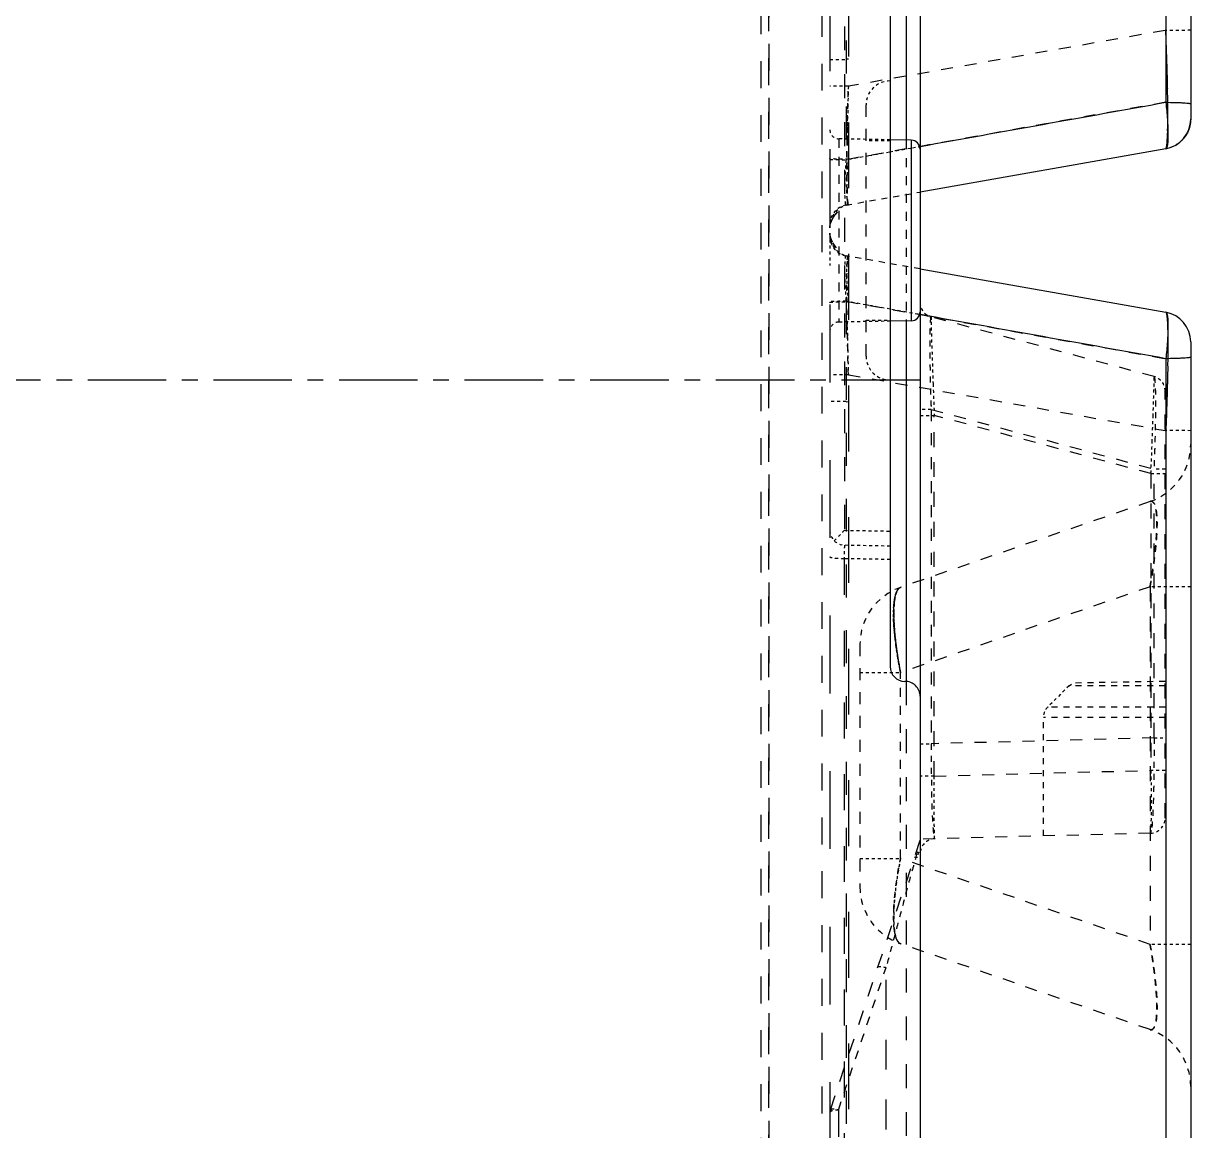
# Model space of a CAD drawing. Header units: millimetres. Extents: x 2750 to 4049, y 1371 to 1831.
# Drawn here: x 2830.31 to 2869.33, y 1590.25 to 1627.27 of the extents above; entities that cross this region are included whole.
import ezdxf

# ---------------------------------------------------------------- set-up
doc = ezdxf.new("R2010")
doc.units = ezdxf.units.MM
doc.linetypes.add('CENTER', pattern=[0.6, 0.375, -0.075, 0.075, -0.075])
doc.linetypes.add('HIDDEN', pattern=[0.2, 0.1, -0.1])
doc.layers.add('11', color=7, linetype='Continuous')

msp = doc.modelspace()

# ---------------------------------------------------------------- linework, layer by layer
at = {"layer": '11', "color": 7, "linetype": 'Continuous'}
for p, q in [((2860.288, 1775.343), (2860.288, 1455.343)), ((2868.502, 1703.929), (2868.502, 1624.63)), ((2869.333, 1702.941), (2869.333, 1624.067)), ((2859.822, 1635.418), (2859.822, 1623.363)), ((2859.283, 1634.918), (2859.283, 1605.768)), ((2859.991, 1623.363), (2859.283, 1623.376)), ((2859.991, 1623.363), (2859.991, 1617.323)), ((2868.502, 1623.077), (2860.288, 1621.628)), ((2860.288, 1619.058), (2868.502, 1617.609)), ((2859.991, 1617.323), (2859.283, 1617.31)), ((2859.822, 1617.323), (2859.822, 1605.268)), ((2869.333, 1616.619), (2869.333, 1537.745)), ((2868.502, 1616.056), (2868.502, 1536.757))]:
    msp.add_line(p, q, dxfattribs=at)
at = {"layer": '11', "color": 8, "linetype": 'HIDDEN', "ltscale": 26}
msp.add_line((2857.273, 1721.865), (2857.273, 1518.813), dxfattribs=at)
at = {"layer": '11', "color": 8, "linetype": 'HIDDEN', "ltscale": 22}
msp.add_line((2857.892, 1707.559), (2857.892, 1533.127), dxfattribs=at)
at = {"layer": '11', "color": 8, "linetype": 'HIDDEN', "ltscale": 11}
for p, q in [((2857.812, 1705.891), (2857.812, 1622.71)), ((2857.812, 1617.976), (2857.812, 1534.954))]:
    msp.add_line(p, q, dxfattribs=at)
at = {"layer": '11', "color": 8, "linetype": 'HIDDEN', "ltscale": 9}
for p, q in [((2857.013, 1585.419), (2857.013, 1655.263)), ((2854.961, 1654.803), (2854.961, 1585.883)), ((2855.221, 1654.906), (2855.221, 1585.78)), ((2855.242, 1586.079), (2855.242, 1654.607)), ((2857.558, 1590.936), (2857.558, 1520.202))]:
    msp.add_line(p, q, dxfattribs=at)
at = {"layer": '11', "color": 8, "linetype": 'HIDDEN', "ltscale": 8}
for p, q in [((2857.766, 1630.367), (2857.766, 1610.319)), ((2859.822, 1605.268), (2859.822, 1585.511))]:
    msp.add_line(p, q, dxfattribs=at)
at = {"layer": '11', "color": 8, "linetype": 'HIDDEN', "ltscale": 4}
for p, q in [((2868.475, 1627.031), (2857.895, 1625.165)), ((2858.483, 1616.143), (2858.483, 1624.543)), ((2868.108, 1615.457), (2860.658, 1617.454)), ((2857.895, 1615.52), (2868.475, 1613.655)), ((2860.658, 1614.363), (2860.658, 1603.181)), ((2860.658, 1614.363), (2868.108, 1612.366)), ((2868.005, 1612.217), (2860.761, 1614.158)), ((2867.977, 1611.283), (2859.633, 1608.41)), ((2867.977, 1608.433), (2859.633, 1605.56)), ((2858.278, 1606.51), (2858.278, 1598.398)), ((2868.108, 1603.376), (2860.658, 1603.181)), ((2860.761, 1602.102), (2868.005, 1602.292)), ((2867.992, 1600.193), (2860.304, 1599.992)), ((2867.977, 1596.475), (2859.633, 1599.348)), ((2867.977, 1593.624), (2859.633, 1596.497))]:
    msp.add_line(p, q, dxfattribs=at)
at = {"layer": '11', "color": 8, "linetype": 'HIDDEN', "ltscale": 0.6}
for p, q in [((2869.333, 1627.036), (2868.475, 1627.031)), ((2859.283, 1623.343), (2858.483, 1623.343)), ((2857.271, 1620.036), (2857.273, 1619.176)), ((2858.483, 1617.343), (2859.283, 1617.343)), ((2869.333, 1613.65), (2868.475, 1613.655))]:
    msp.add_line(p, q, dxfattribs=at)
at = {"layer": '11', "color": 8, "linetype": 'HIDDEN', "ltscale": 0.06}
for p, q in [((2857.896, 1626.066), (2857.812, 1626.067)), ((2858.483, 1622.83), (2858.572, 1622.846)), ((2857.434, 1620.85), (2857.484, 1620.915)), ((2857.272, 1620.464), (2857.287, 1620.545)), ((2857.489, 1619.765), (2857.437, 1619.832)), ((2858.572, 1617.84), (2858.483, 1617.856)), ((2857.812, 1614.619), (2857.896, 1614.62))]:
    msp.add_line(p, q, dxfattribs=at)
at = {"layer": '11', "color": 8, "linetype": 'HIDDEN', "ltscale": 0.4}
for p, q in [((2857.895, 1625.165), (2857.273, 1625.165)), ((2857.896, 1622.725), (2858.483, 1622.83)), ((2858.483, 1617.856), (2857.896, 1617.961)), ((2857.895, 1615.52), (2857.273, 1615.52))]:
    msp.add_line(p, q, dxfattribs=at)
at = {"layer": '11', "color": 8, "linetype": 'HIDDEN', "ltscale": 3}
for p, q in [((2857.569, 1623.405), (2857.569, 1617.281)), ((2859.822, 1623.363), (2859.822, 1617.323)), ((2859.633, 1599.348), (2859.633, 1605.56)), ((2857.558, 1590.936), (2859.15, 1595.698))]:
    msp.add_line(p, q, dxfattribs=at)
at = {"layer": '11', "color": 8, "linetype": 'HIDDEN'}
for p, q in [((2859.283, 1623.376), (2857.569, 1623.405)), ((2859.283, 1617.31), (2857.569, 1617.281)), ((2857.766, 1610.319), (2859.283, 1610.293)), ((2859.283, 1609.79), (2857.766, 1609.817)), ((2859.283, 1609.342), (2857.749, 1609.369)), ((2869.333, 1608.433), (2867.977, 1608.433)), ((2858.278, 1605.56), (2859.633, 1605.56)), ((2858.278, 1599.348), (2859.633, 1599.348)), ((2869.333, 1596.475), (2867.977, 1596.475))]:
    msp.add_line(p, q, dxfattribs=at)
at = {"layer": '11', "color": 8, "linetype": 'HIDDEN', "ltscale": 0.5}
for p, q in [((2858.572, 1622.846), (2859.283, 1622.974)), ((2859.283, 1622.974), (2860.037, 1623.109)), ((2859.283, 1617.712), (2858.572, 1617.84)), ((2860.037, 1617.577), (2859.283, 1617.712))]:
    msp.add_line(p, q, dxfattribs=at)
at = {"layer": '11', "color": 8, "linetype": 'HIDDEN', "ltscale": 0.1}
for p, q in [((2860.037, 1623.109), (2860.225, 1623.143)), ((2857.466, 1620.892), (2857.569, 1621.006)), ((2857.272, 1620.726), (2857.271, 1620.516)), ((2857.363, 1620.736), (2857.434, 1620.85)), ((2857.384, 1620.775), (2857.466, 1620.892)), ((2857.27, 1620.197), (2857.271, 1620.036)), ((2857.437, 1619.832), (2857.36, 1619.956)), ((2860.225, 1617.543), (2860.037, 1617.577)), ((2865.266, 1605.121), (2865.39, 1605.211)), ((2860.102, 1599.385), (2860.288, 1599.39)), ((2860.141, 1599.505), (2860.288, 1599.505))]:
    msp.add_line(p, q, dxfattribs=at)
at = {"layer": '11', "color": 8, "linetype": 'HIDDEN', "ltscale": 0.05}
for p, q in [((2860.225, 1623.143), (2860.288, 1623.154)), ((2860.288, 1617.532), (2860.225, 1617.543))]:
    msp.add_line(p, q, dxfattribs=at)
at = {"layer": '11', "color": 8, "linetype": 'HIDDEN', "ltscale": 2}
for p, q in [((2857.812, 1621.192), (2860.288, 1621.628)), ((2860.288, 1619.058), (2857.812, 1619.494)), ((2868.479, 1605.121), (2865.266, 1605.121)), ((2868.479, 1605.265), (2865.39, 1605.211)), ((2868.479, 1604.41), (2864.555, 1604.41)), ((2864.408, 1600.1), (2864.408, 1604.055)), ((2868.479, 1604.055), (2864.408, 1604.055))]:
    msp.add_line(p, q, dxfattribs=at)
at = {"layer": '11', "color": 8, "linetype": 'HIDDEN', "ltscale": 0.08}
for p, q in [((2857.281, 1620.518), (2857.312, 1620.623)), ((2857.287, 1620.545), (2857.325, 1620.657))]:
    msp.add_line(p, q, dxfattribs=at)
at = {"layer": '11', "color": 8, "linetype": 'HIDDEN', "ltscale": 0.09}
for p, q in [((2857.312, 1620.623), (2857.363, 1620.736)), ((2857.325, 1620.657), (2857.384, 1620.775)), ((2857.36, 1619.956), (2857.307, 1620.077))]:
    msp.add_line(p, q, dxfattribs=at)
at = {"layer": '11', "color": 8, "linetype": 'HIDDEN', "ltscale": 0.002}
msp.add_line((2857.269, 1620.429), (2857.27, 1620.433), dxfattribs=at)
at = {"layer": '11', "color": 8, "linetype": 'HIDDEN', "ltscale": 0.006}
msp.add_line((2857.27, 1620.25), (2857.269, 1620.258), dxfattribs=at)
at = {"layer": '11', "color": 8, "linetype": 'HIDDEN', "ltscale": 0.01}
msp.add_line((2857.27, 1620.446), (2857.272, 1620.464), dxfattribs=at)
at = {"layer": '11', "color": 8, "linetype": 'HIDDEN', "ltscale": 0.02}
for p, q in [((2857.272, 1620.222), (2857.27, 1620.25)), ((2857.275, 1620.198), (2857.272, 1620.222))]:
    msp.add_line(p, q, dxfattribs=at)
at = {"layer": '11', "color": 8, "linetype": 'HIDDEN', "ltscale": 0.03}
msp.add_line((2857.27, 1620.24), (2857.27, 1620.197), dxfattribs=at)
at = {"layer": '11', "color": 8, "linetype": 'HIDDEN', "ltscale": 0.04}
msp.add_line((2857.272, 1620.464), (2857.281, 1620.518), dxfattribs=at)
at = {"layer": '11', "color": 1, "linetype": 'CENTER', "ltscale": 7}
msp.add_line((2860.288, 1615.343), (2791.288, 1615.343), dxfattribs=at)
at = {"layer": '11', "color": 8, "linetype": 'HIDDEN', "ltscale": 5}
for p, q in [((2868.479, 1600.693), (2868.479, 1614.974)), ((2860.761, 1602.102), (2860.761, 1614.158)), ((2868.005, 1612.217), (2868.005, 1602.292)), ((2868.108, 1603.376), (2868.108, 1612.366)), ((2867.977, 1608.433), (2867.977, 1596.475)), ((2857.288, 1590.944), (2860.304, 1599.992))]:
    msp.add_line(p, q, dxfattribs=at)
at = {"layer": '11', "color": 8, "linetype": 'HIDDEN', "ltscale": 0.3}
for p, q in [((2860.658, 1614.363), (2860.288, 1614.363)), ((2860.288, 1614.158), (2860.761, 1614.158)), ((2868.005, 1612.217), (2868.479, 1612.217)), ((2868.479, 1612.366), (2868.108, 1612.366)), ((2860.288, 1603.181), (2860.658, 1603.181)), ((2868.108, 1603.376), (2868.479, 1603.376)), ((2868.479, 1602.292), (2868.005, 1602.292)), ((2860.761, 1602.102), (2860.288, 1602.102))]:
    msp.add_line(p, q, dxfattribs=at)
at = {"layer": '11', "color": 8, "linetype": 'HIDDEN', "ltscale": 12}
msp.add_line((2857.749, 1609.36), (2857.749, 1518.311), dxfattribs=at)
at = {"layer": '11', "color": 8, "linetype": 'HIDDEN', "ltscale": 0.7}
msp.add_line((2865.266, 1605.121), (2864.555, 1604.41), dxfattribs=at)
at = {"layer": '11', "color": 8, "linetype": 'HIDDEN', "ltscale": 10}
msp.add_line((2859.15, 1520.286), (2859.15, 1595.698), dxfattribs=at)
at = {"layer": '11', "color": 8, "linetype": 'HIDDEN', "ltscale": 0.06}
msp.add_lwpolyline([(2857.271, 1620.516), (2857.27, 1620.459), (2857.27, 1620.441), (2857.269, 1620.431), (2857.269, 1620.43)], dxfattribs=at)
at = {"layer": '11', "color": 8, "linetype": 'HIDDEN', "ltscale": 0.02}
msp.add_lwpolyline([(2857.269, 1620.43), (2857.269, 1620.43), (2857.271, 1620.456), (2857.272, 1620.464)], dxfattribs=at)
at = {"layer": '11', "color": 8, "linetype": 'HIDDEN', "ltscale": 0.01}
msp.add_lwpolyline([(2857.269, 1620.258), (2857.269, 1620.258), (2857.269, 1620.252), (2857.27, 1620.24)], dxfattribs=at)
at = {"layer": '11', "color": 8, "linetype": 'HIDDEN', "ltscale": 0.1}
msp.add_lwpolyline([(2857.307, 1620.077), (2857.279, 1620.182), (2857.273, 1620.22)], dxfattribs=at)
at = {"layer": '11', "color": 8, "linetype": 'HIDDEN', "ltscale": 0.2}
for points in [[(2857.352, 1619.971), (2857.301, 1620.094), (2857.275, 1620.198)], [(2857.484, 1619.771), (2857.425, 1619.848), (2857.352, 1619.971)]]:
    msp.add_lwpolyline(points, dxfattribs=at)
at = {"layer": '11', "color": 8, "linetype": 'HIDDEN', "ltscale": 0.9}
for centre, radius, start, end in [((2859.283, 1624.543), 0.8, 90, 180), ((2996.259, 1621.026), 138.43, 178.28675, 178.8018), ((2992.139, 1619.562), 134.31, 181.19215, 181.72379), ((2859.283, 1616.143), 0.8, 180, 270)]:
    msp.add_arc(centre, radius, start, end, dxfattribs=at)
at = {"layer": '11', "color": 8, "linetype": 'HIDDEN', "ltscale": 0.4}
for centre, radius, start, end in [((2973.296, 1621.513), 115.462, 178.8051, 179.07374), ((2967.754, 1619.062), 109.919, 180.91537, 181.19653), ((2897.499, 1569.832), 56.727, 134.4616, 134.9629)]:
    msp.add_arc(centre, radius, start, end, dxfattribs=at)
at = {"layer": '11', "color": 7, "linetype": 'Continuous'}
for centre, radius, start, end in [((2868.328, 1624.067), 1.005, 280, 0), ((2859.986, 1623.062), 0.301, 0, 89), ((2859.986, 1617.624), 0.301, 271, 0), ((2868.328, 1616.619), 1.005, 359.9961, 80), ((2859.783, 1605.768), 0.5, 180, 269.646), ((2859.788, 1604.768), 0.5, 0, 90.9269)]:
    msp.add_arc(centre, radius, start, end, dxfattribs=at)
at = {"layer": '11', "color": 8, "linetype": 'HIDDEN', "ltscale": 0.3}
for centre, radius, start, end in [((2857.574, 1623.707), 0.301, 180, 269), ((2857.574, 1616.979), 0.301, 91, 180), ((2873.112, 1608.264), 13.747, 188.2866, 190.228), ((2864.911, 1604.055), 0.502, 135, 180)]:
    msp.add_arc(centre, radius, start, end, dxfattribs=at)
at = {"layer": '11', "color": 8, "linetype": 'HIDDEN', "ltscale": 0.06}
msp.add_arc((2868.379, 1624.025), 0.939, 313.892, 318.6504, dxfattribs=at)
at = {"layer": '11', "color": 8, "linetype": 'HIDDEN', "ltscale": 0.7}
for centre, start, end in [((2858.026, 1620.464), 100, 180), ((2858.026, 1620.222), 180, 260)]:
    msp.add_arc(centre, 0.754, start, end, dxfattribs=at)
at = {"layer": '11', "color": 8, "linetype": 'HIDDEN', "ltscale": 0.6}
for centre, radius, start, end in [((2857.926, 1620.549), 0.653, 100, 180), ((2857.926, 1620.137), 0.653, 180, 260), ((2724.506, 1618.68), 143.643, 357.84132, 358.18285), ((2857.775, 1610.319), 0.502, 180, 269), ((2875.214, 1608.574), 15.871, 186.8095, 189.9834)]:
    msp.add_arc(centre, radius, start, end, dxfattribs=at)
at = {"layer": '11', "color": 8, "linetype": 'HIDDEN', "ltscale": 0.5}
for centre, start, end in [((2860.788, 1617.937), 180, 255), ((2867.979, 1614.974), 0, 75), ((2867.979, 1600.693), 271.5, 0), ((2860.788, 1599.505), 91.5, 180)]:
    msp.add_arc(centre, 0.5, start, end, dxfattribs=at)
at = {"layer": '11', "color": 8, "linetype": 'HIDDEN', "ltscale": 0.8}
msp.add_arc((3293.898, 1630.876), 433.459, 182.07041, 182.21034, dxfattribs=at)
at = {"layer": '11', "color": 8, "linetype": 'HIDDEN', "ltscale": 2}
for centre, start, end in [((2867.323, 1613.184), 288.9998, 360), ((2860.288, 1606.51), 109, 180), ((2860.288, 1598.398), 180, 251), ((2867.323, 1591.724), 0, 71.0002)]:
    msp.add_arc(centre, 2.01, start, end, dxfattribs=at)
at = {"layer": '11', "color": 8, "linetype": 'HIDDEN', "ltscale": 0.2}
for centre, radius, start, end in [((2875.303, 1608.665), 15.974, 190.2527, 191.2105), ((2871.064, 1607.854), 11.659, 190.0349, 191.3504), ((2875.682, 1608.714), 16.356, 190.1811, 191.1197), ((2876.358, 1608.797), 17.035, 190.0596, 190.9543)]:
    msp.add_arc(centre, radius, start, end, dxfattribs=at)
at = {"layer": '11', "color": 8, "linetype": 'HIDDEN', "ltscale": 0.07}
msp.add_arc((2857.575, 1590.849), 0.302, 161.5651, 180, dxfattribs=at)
at = {"layer": '11', "color": 8, "linetype": 'HIDDEN', "ltscale": 2}
for points, knots in [([(2868.502, 1623.077), (2868.511, 1623.078), (2868.522, 1623.113), (2868.534, 1623.166), (2868.545, 1623.265), (2868.555, 1623.395), (2868.563, 1623.561), (2868.571, 1623.847), (2868.574, 1624.278), (2868.569, 1624.869), (2868.555, 1625.544), (2868.531, 1626.275), (2868.512, 1626.779), (2868.502, 1627.036)], [0, 0, 0, 0, 0.006589, 0.021783, 0.046018, 0.07926, 0.12124, 0.171583, 0.295621, 0.446603, 0.618801, 0.805819, 1, 1, 1, 1]), ([(2868.545, 1623.278), (2868.56, 1623.465), (2868.568, 1623.945), (2868.567, 1624.792), (2868.547, 1625.857), (2868.518, 1626.63), (2868.502, 1627.036)], [0, 0, 0, 0, 0.149974, 0.382679, 0.675582, 1, 1, 1, 1]), ([(2857.891, 1621.206), (2857.884, 1621.205), (2857.875, 1621.24), (2857.868, 1621.284), (2857.86, 1621.381), (2857.853, 1621.506), (2857.847, 1621.67), (2857.841, 1621.955), (2857.839, 1622.386), (2857.843, 1622.981), (2857.854, 1623.662), (2857.87, 1624.399), (2857.883, 1624.906), (2857.891, 1625.165)], [0, 0, 0, 0, 0.005045, 0.018859, 0.041912, 0.07422, 0.11554, 0.165513, 0.28972, 0.441868, 0.615797, 0.804524, 1, 1, 1, 1]), ([(2857.849, 1623.379), (2857.847, 1623.221), (2857.843, 1622.92), (2857.84, 1622.493), (2857.84, 1622.118), (2857.844, 1621.802), (2857.851, 1621.552), (2857.859, 1621.386), (2857.868, 1621.291), (2857.875, 1621.245), (2857.879, 1621.22), (2857.887, 1621.205), (2857.891, 1621.206)], [0, 0, 0, 0, 0.217502, 0.41491, 0.588305, 0.734023, 0.849381, 0.932545, 0.961637, 0.982388, 0.994911, 1, 1, 1, 1]), ([(2857.891, 1615.521), (2857.883, 1615.779), (2857.87, 1616.287), (2857.854, 1617.024), (2857.843, 1617.705), (2857.839, 1618.3), (2857.841, 1618.731), (2857.847, 1619.015), (2857.853, 1619.18), (2857.86, 1619.305), (2857.868, 1619.402), (2857.875, 1619.446), (2857.884, 1619.481), (2857.891, 1619.48)], [0, 0, 0, 0, 0.195479, 0.384202, 0.558124, 0.710285, 0.834501, 0.884469, 0.925783, 0.958088, 0.981141, 0.994956, 1, 1, 1, 1]), ([(2868.502, 1617.609), (2868.511, 1617.608), (2868.522, 1617.573), (2868.533, 1617.52), (2868.544, 1617.421), (2868.553, 1617.291), (2868.56, 1617.125), (2868.566, 1616.84), (2868.568, 1616.409), (2868.564, 1615.818), (2868.553, 1615.143), (2868.531, 1614.411), (2868.512, 1613.907), (2868.502, 1613.65)], [0, 0, 0, 0, 0.006573, 0.02174, 0.045931, 0.079109, 0.121017, 0.171299, 0.295294, 0.446336, 0.618651, 0.805766, 1, 1, 1, 1]), ([(2860.658, 1617.454), (2860.653, 1617.455), (2860.64, 1617.432), (2860.637, 1617.396), (2860.627, 1617.324), (2860.62, 1617.177), (2860.611, 1616.922), (2860.609, 1616.544), (2860.613, 1616.076), (2860.623, 1615.542), (2860.637, 1614.963), (2860.65, 1614.565), (2860.658, 1614.363)], [0, 0, 0, 0, 0.005111, 0.018275, 0.04055, 0.072098, 0.162291, 0.286413, 0.439324, 0.614339, 0.803961, 1, 1, 1, 1]), ([(2868.546, 1617.407), (2868.563, 1617.219), (2868.573, 1616.739), (2868.572, 1615.893), (2868.547, 1614.828), (2868.518, 1614.056), (2868.502, 1613.65)], [0, 0, 0, 0, 0.150305, 0.383015, 0.675736, 1, 1, 1, 1]), ([(2868.108, 1615.457), (2868.115, 1615.456), (2868.121, 1615.429), (2868.13, 1615.388), (2868.138, 1615.311), (2868.145, 1615.211), (2868.15, 1615.082), (2868.155, 1614.859), (2868.157, 1614.523), (2868.154, 1614.061), (2868.144, 1613.533), (2868.128, 1612.961), (2868.115, 1612.567), (2868.108, 1612.366)], [0, 0, 0, 0, 0.006377, 0.021384, 0.045364, 0.078318, 0.120028, 0.17017, 0.294162, 0.445492, 0.618191, 0.805584, 1, 1, 1, 1]), ([(2867.977, 1608.433), (2868.01, 1608.623), (2868.071, 1609), (2868.145, 1609.552), (2868.194, 1610.066), (2868.213, 1610.513), (2868.201, 1610.866), (2868.165, 1611.094), (2868.115, 1611.215), (2868.076, 1611.268), (2868.026, 1611.293), (2867.992, 1611.289), (2867.977, 1611.283)], [0, 0, 0, 0, 0.194645, 0.385125, 0.562244, 0.715459, 0.83582, 0.918442, 0.946528, 0.967353, 0.983757, 1, 1, 1, 1]), ([(2867.977, 1608.433), (2868.011, 1608.628), (2868.072, 1609.012), (2868.144, 1609.568), (2868.189, 1610.075), (2868.208, 1610.512), (2868.196, 1610.859), (2868.163, 1611.086), (2868.116, 1611.21), (2868.077, 1611.265), (2868.028, 1611.293), (2867.993, 1611.289), (2867.977, 1611.283)], [0, 0, 0, 0, 0.200653, 0.391907, 0.566103, 0.715452, 0.833177, 0.916366, 0.945089, 0.96651, 0.983294, 1, 1, 1, 1]), ([(2867.977, 1611.283), (2867.992, 1611.289), (2868.026, 1611.293), (2868.076, 1611.268), (2868.115, 1611.215), (2868.164, 1611.093), (2868.198, 1610.864), (2868.207, 1610.511), (2868.187, 1610.064), (2868.143, 1609.551), (2868.072, 1608.999), (2868.011, 1608.622), (2867.977, 1608.433)], [0, 0, 0, 0, 0.016296, 0.03269, 0.053489, 0.081607, 0.164521, 0.285136, 0.438514, 0.615266, 0.80547, 1, 1, 1, 1]), ([(2867.977, 1611.283), (2867.992, 1611.289), (2868.026, 1611.293), (2868.075, 1611.268), (2868.115, 1611.215), (2868.166, 1611.094), (2868.201, 1610.865), (2868.213, 1610.512), (2868.194, 1610.066), (2868.145, 1609.552), (2868.071, 1608.999), (2868.01, 1608.623), (2867.977, 1608.433)], [0, 0, 0, 0, 0.016111, 0.032542, 0.053417, 0.08154, 0.164288, 0.284676, 0.437985, 0.615026, 0.805425, 1, 1, 1, 1]), ([(2859.633, 1608.41), (2859.592, 1608.396), (2859.513, 1608.308), (2859.451, 1608.117), (2859.41, 1607.842), (2859.398, 1607.491), (2859.415, 1607.071), (2859.479, 1606.418), (2859.564, 1605.908), (2859.633, 1605.56)], [0, 0, 0, 0, 0.044283, 0.111524, 0.206182, 0.32724, 0.471844, 0.635809, 1, 1, 1, 1]), ([(2859.633, 1605.56), (2859.565, 1605.909), (2859.482, 1606.419), (2859.42, 1607.073), (2859.404, 1607.493), (2859.415, 1607.844), (2859.454, 1608.118), (2859.515, 1608.308), (2859.593, 1608.397), (2859.633, 1608.41)], [0, 0, 0, 0, 0.364734, 0.529041, 0.673908, 0.79497, 0.889411, 0.956329, 1, 1, 1, 1]), ([(2860.658, 1603.181), (2860.656, 1602.97), (2860.657, 1602.556), (2860.664, 1601.957), (2860.672, 1601.41), (2860.686, 1600.937), (2860.703, 1600.596), (2860.718, 1600.372), (2860.729, 1600.244), (2860.739, 1600.144), (2860.75, 1600.069), (2860.757, 1600.03), (2860.768, 1600.004), (2860.774, 1600.004)], [0, 0, 0, 0, 0.198911, 0.389696, 0.563751, 0.714235, 0.836026, 0.884914, 0.925372, 0.95714, 0.980043, 0.994104, 1, 1, 1, 1]), ([(2868.108, 1603.376), (2868.109, 1603.169), (2868.109, 1602.763), (2868.104, 1602.173), (2868.095, 1601.63), (2868.082, 1601.155), (2868.067, 1600.81), (2868.052, 1600.581), (2868.042, 1600.448), (2868.031, 1600.344), (2868.019, 1600.264), (2868.009, 1600.222), (2867.999, 1600.194), (2867.992, 1600.193)], [0, 0, 0, 0, 0.19484, 0.381707, 0.554023, 0.7052, 0.828737, 0.878836, 0.920678, 0.953946, 0.978327, 0.993581, 1, 1, 1, 1]), ([(2860.177, 1599.505), (2860.097, 1599.188), (2859.901, 1598.558), (2859.663, 1597.599), (2859.402, 1596.646), (2859.233, 1596.013), (2859.15, 1595.698)], [0, 0, 0, 0, 0.248722, 0.501321, 0.752097, 1, 1, 1, 1]), ([(2859.633, 1596.497), (2859.592, 1596.512), (2859.513, 1596.6), (2859.451, 1596.791), (2859.41, 1597.066), (2859.398, 1597.417), (2859.415, 1597.837), (2859.479, 1598.49), (2859.564, 1599), (2859.633, 1599.348)], [0, 0, 0, 0, 0.044268, 0.111505, 0.206169, 0.327234, 0.471844, 0.635811, 1, 1, 1, 1]), ([(2859.633, 1596.497), (2859.593, 1596.511), (2859.515, 1596.599), (2859.454, 1596.79), (2859.415, 1597.064), (2859.404, 1597.416), (2859.42, 1597.835), (2859.482, 1598.49), (2859.566, 1598.999), (2859.633, 1599.348)], [0, 0, 0, 0, 0.04369, 0.1106, 0.205072, 0.326171, 0.47105, 0.635335, 1, 1, 1, 1]), ([(2867.977, 1593.624), (2867.992, 1593.619), (2868.026, 1593.615), (2868.075, 1593.64), (2868.115, 1593.693), (2868.166, 1593.814), (2868.201, 1594.043), (2868.213, 1594.396), (2868.194, 1594.842), (2868.145, 1595.356), (2868.071, 1595.909), (2868.01, 1596.285), (2867.977, 1596.475)], [0, 0, 0, 0, 0.016117, 0.032549, 0.053423, 0.081546, 0.164291, 0.28468, 0.437986, 0.615027, 0.805426, 1, 1, 1, 1]), ([(2867.977, 1593.625), (2867.993, 1593.619), (2868.028, 1593.615), (2868.078, 1593.643), (2868.116, 1593.698), (2868.163, 1593.822), (2868.196, 1594.049), (2868.208, 1594.395), (2868.189, 1594.833), (2868.144, 1595.34), (2868.072, 1595.896), (2868.011, 1596.28), (2867.977, 1596.475)], [0, 0, 0, 0, 0.01671, 0.033494, 0.054916, 0.083642, 0.166831, 0.28455, 0.433893, 0.608093, 0.799364, 1, 1, 1, 1]), ([(2867.977, 1596.475), (2868.01, 1596.285), (2868.071, 1595.908), (2868.145, 1595.356), (2868.194, 1594.842), (2868.213, 1594.395), (2868.201, 1594.042), (2868.165, 1593.814), (2868.115, 1593.693), (2868.076, 1593.64), (2868.026, 1593.615), (2867.992, 1593.619), (2867.977, 1593.624)], [0, 0, 0, 0, 0.194645, 0.385126, 0.562244, 0.715459, 0.83582, 0.918442, 0.946528, 0.967353, 0.983757, 1, 1, 1, 1])]:
    msp.add_open_spline(points, degree=3, knots=knots, dxfattribs=at)
at = {"layer": '11', "color": 8, "linetype": 'HIDDEN', "ltscale": 0.4}
for points, knots in [([(2857.273, 1626.066), (2857.273, 1626.063), (2857.293, 1626.066), (2857.315, 1626.06), (2857.367, 1626.061), (2857.43, 1626.059), (2857.51, 1626.06), (2857.639, 1626.061), (2857.741, 1626.064), (2857.812, 1626.066)], [0, 0, 0, 0, 0.018935, 0.073579, 0.162521, 0.283348, 0.432371, 0.605614, 1, 1, 1, 1]), ([(2857.896, 1622.725), (2857.816, 1622.725), (2857.699, 1622.726), (2857.551, 1622.729), (2857.455, 1622.731), (2857.38, 1622.735), (2857.32, 1622.736), (2857.294, 1622.743), (2857.273, 1622.742), (2857.273, 1622.746)], [0, 0, 0, 0, 0.382817, 0.560344, 0.71586, 0.840715, 0.93039, 0.982574, 1, 1, 1, 1]), ([(2857.273, 1622.728), (2857.273, 1622.725), (2857.292, 1622.725), (2857.314, 1622.72), (2857.365, 1622.719), (2857.43, 1622.716), (2857.513, 1622.714), (2857.642, 1622.711), (2857.743, 1622.71), (2857.812, 1622.71)], [0, 0, 0, 0, 0.017415, 0.069596, 0.159271, 0.284127, 0.439645, 0.617175, 1, 1, 1, 1]), ([(2857.812, 1617.976), (2857.743, 1617.976), (2857.642, 1617.975), (2857.513, 1617.972), (2857.43, 1617.97), (2857.365, 1617.967), (2857.314, 1617.966), (2857.292, 1617.961), (2857.273, 1617.961), (2857.273, 1617.958)], [0, 0, 0, 0, 0.382825, 0.560355, 0.715873, 0.840729, 0.930404, 0.982585, 1, 1, 1, 1]), ([(2857.273, 1617.94), (2857.273, 1617.944), (2857.294, 1617.943), (2857.32, 1617.949), (2857.38, 1617.951), (2857.455, 1617.954), (2857.551, 1617.957), (2857.699, 1617.96), (2857.816, 1617.961), (2857.896, 1617.961)], [0, 0, 0, 0, 0.017426, 0.06961, 0.159285, 0.28414, 0.439656, 0.617183, 1, 1, 1, 1]), ([(2857.812, 1614.62), (2857.741, 1614.622), (2857.639, 1614.625), (2857.51, 1614.626), (2857.43, 1614.627), (2857.367, 1614.625), (2857.315, 1614.626), (2857.293, 1614.619), (2857.273, 1614.623), (2857.273, 1614.619)], [0, 0, 0, 0, 0.394328, 0.567519, 0.716545, 0.837403, 0.926369, 0.981047, 1, 1, 1, 1]), ([(2859.455, 1606.692), (2859.449, 1606.743), (2859.427, 1606.933), (2859.41, 1607.125), (2859.403, 1607.266)], [0, 0, 0, 0, 0.263112, 1, 1, 1, 1])]:
    msp.add_open_spline(points, degree=3, knots=knots, dxfattribs=at)
at = {"layer": '11', "color": 8, "linetype": 'HIDDEN', "ltscale": 4}
for points in [[(2868.502, 1624.63), (2864.939, 1623.989), (2861.376, 1623.35), (2857.812, 1622.71)], [(2857.812, 1617.976), (2861.376, 1617.336), (2864.939, 1616.696), (2868.502, 1616.056)]]:
    msp.add_open_spline(points, degree=3, dxfattribs=at)
at = {"layer": '11', "color": 7, "linetype": 'Continuous'}
for points in [[(2860.288, 1623.154), (2863.026, 1623.646), (2865.764, 1624.138), (2868.502, 1624.63)], [(2869.333, 1624.067), (2869.333, 1623.92), (2869.295, 1623.758), (2869.222, 1623.612)], [(2868.502, 1616.056), (2865.764, 1616.548), (2863.026, 1617.04), (2860.288, 1617.532)]]:
    msp.add_open_spline(points, degree=3, dxfattribs=at)
for points, knots in [([(2868.502, 1624.63), (2868.609, 1624.629), (2868.764, 1624.626), (2868.962, 1624.619), (2869.089, 1624.613), (2869.189, 1624.606), (2869.267, 1624.598), (2869.304, 1624.59), (2869.333, 1624.585), (2869.333, 1624.579)], [0, 0, 0, 0, 0.382549, 0.559631, 0.713701, 0.836207, 0.92493, 0.979349, 1, 1, 1, 1]), ([(2868.502, 1624.63), (2868.525, 1624.437), (2868.559, 1624.078), (2868.577, 1623.652), (2868.573, 1623.373), (2868.56, 1623.223), (2868.544, 1623.132), (2868.518, 1623.08), (2868.502, 1623.077)], [0, 0, 0, 0, 0.370841, 0.688156, 0.81232, 0.907242, 0.969368, 1, 1, 1, 1]), ([(2869.222, 1623.612), (2869.188, 1623.544), (2869.143, 1623.473), (2869.088, 1623.41), (2869.084, 1623.405)], [0, 0, 0, 0, 0.916279, 1, 1, 1, 1]), ([(2868.502, 1617.609), (2868.518, 1617.606), (2868.544, 1617.554), (2868.56, 1617.463), (2868.573, 1617.313), (2868.577, 1617.034), (2868.559, 1616.608), (2868.525, 1616.249), (2868.502, 1616.056)], [0, 0, 0, 0, 0.030613, 0.092701, 0.187635, 0.311842, 0.629186, 1, 1, 1, 1]), ([(2869.333, 1616.107), (2869.333, 1616.101), (2869.304, 1616.096), (2869.267, 1616.088), (2869.189, 1616.08), (2869.089, 1616.073), (2868.962, 1616.067), (2868.764, 1616.06), (2868.609, 1616.057), (2868.502, 1616.056)], [0, 0, 0, 0, 0.020651, 0.07507, 0.163793, 0.286299, 0.440369, 0.617451, 1, 1, 1, 1])]:
    msp.add_open_spline(points, degree=3, knots=knots, dxfattribs=at)
at = {"layer": '11', "color": 8, "linetype": 'HIDDEN', "ltscale": 0.1}
for points, knots in [([(2868.502, 1623.077), (2868.508, 1623.078), (2868.518, 1623.099), (2868.528, 1623.136), (2868.538, 1623.2), (2868.542, 1623.249), (2868.545, 1623.278)], [0, 0, 0, 0, 0.089699, 0.282135, 0.585352, 1, 1, 1, 1]), ([(2857.89, 1619.48), (2857.886, 1619.481), (2857.877, 1619.459), (2857.872, 1619.429), (2857.864, 1619.366), (2857.861, 1619.319), (2857.859, 1619.291)], [0, 0, 0, 0, 0.071079, 0.257067, 0.566333, 1, 1, 1, 1]), ([(2860.658, 1617.454), (2860.655, 1617.455), (2860.659, 1617.431), (2860.654, 1617.411), (2860.657, 1617.355), (2860.657, 1617.317), (2860.657, 1617.294)], [0, 0, 0, 0, 0.06259, 0.252232, 0.565888, 1, 1, 1, 1]), ([(2859.405, 1607.547), (2859.405, 1607.563), (2859.403, 1607.625), (2859.402, 1607.687), (2859.403, 1607.733)], [0, 0, 0, 0, 0.2592, 1, 1, 1, 1]), ([(2860.162, 1599.567), (2860.194, 1599.561), (2860.238, 1599.554), (2860.288, 1599.52), (2860.288, 1599.505)], [0, 0, 0, 0, 0.675107, 1, 1, 1, 1]), ([(2859.405, 1597.361), (2859.405, 1597.345), (2859.403, 1597.283), (2859.402, 1597.221), (2859.403, 1597.175)], [0, 0, 0, 0, 0.2592, 1, 1, 1, 1])]:
    msp.add_open_spline(points, degree=3, knots=knots, dxfattribs=at)
at = {"layer": '11', "color": 8, "linetype": 'HIDDEN', "ltscale": 0.3}
msp.add_open_spline([(2868.925, 1623.26), (2868.795, 1623.165), (2868.645, 1623.102), (2868.502, 1623.077)], degree=3, dxfattribs=at)
at = {"layer": '11', "color": 8, "linetype": 'HIDDEN'}
for points, knots in [([(2857.812, 1622.71), (2857.797, 1622.516), (2857.78, 1622.233), (2857.768, 1621.873), (2857.765, 1621.642), (2857.766, 1621.458), (2857.776, 1621.314), (2857.783, 1621.242), (2857.801, 1621.19), (2857.812, 1621.192)], [0, 0, 0, 0, 0.381475, 0.556196, 0.709087, 0.832688, 0.923288, 0.978684, 1, 1, 1, 1]), ([(2857.896, 1621.207), (2857.884, 1621.205), (2857.861, 1621.254), (2857.854, 1621.328), (2857.842, 1621.471), (2857.841, 1621.656), (2857.844, 1621.887), (2857.859, 1622.248), (2857.879, 1622.531), (2857.896, 1622.725)], [0, 0, 0, 0, 0.022252, 0.077548, 0.167993, 0.291418, 0.444113, 0.618716, 1, 1, 1, 1]), ([(2857.812, 1619.494), (2857.801, 1619.496), (2857.782, 1619.443), (2857.776, 1619.372), (2857.766, 1619.227), (2857.765, 1619.044), (2857.768, 1618.813), (2857.78, 1618.453), (2857.798, 1618.17), (2857.812, 1617.976)], [0, 0, 0, 0, 0.021431, 0.076985, 0.167612, 0.291102, 0.443876, 0.618555, 1, 1, 1, 1]), ([(2857.896, 1617.961), (2857.879, 1618.155), (2857.859, 1618.438), (2857.844, 1618.799), (2857.841, 1619.03), (2857.842, 1619.215), (2857.854, 1619.358), (2857.861, 1619.432), (2857.884, 1619.481), (2857.896, 1619.479)], [0, 0, 0, 0, 0.381328, 0.55597, 0.708759, 0.832259, 0.922663, 0.977832, 1, 1, 1, 1]), ([(2860.657, 1617.294), (2860.661, 1617.032), (2860.683, 1616.339), (2860.707, 1615.647), (2860.722, 1615.216)], [0, 0, 0, 0, 0.377776, 1, 1, 1, 1]), ([(2859.463, 1606.616), (2859.435, 1606.847), (2859.399, 1607.265), (2859.4, 1607.755), (2859.443, 1608.069), (2859.493, 1608.257), (2859.566, 1608.387), (2859.633, 1608.41)], [0, 0, 0, 0, 0.376526, 0.676818, 0.792795, 0.884316, 1, 1, 1, 1]), ([(2859.633, 1608.41), (2859.566, 1608.387), (2859.494, 1608.255), (2859.446, 1608.067), (2859.406, 1607.75), (2859.406, 1607.255), (2859.441, 1606.834), (2859.468, 1606.6)], [0, 0, 0, 0, 0.114395, 0.205675, 0.321606, 0.622526, 1, 1, 1, 1]), ([(2868.005, 1602.292), (2868.006, 1602.155), (2868.008, 1601.888), (2868.009, 1601.499), (2868.01, 1601.141), (2868.009, 1600.827), (2868.007, 1600.599), (2868.004, 1600.447), (2868.003, 1600.359), (2867.999, 1600.292), (2867.999, 1600.238), (2867.993, 1600.215), (2867.996, 1600.194), (2867.992, 1600.193)], [0, 0, 0, 0, 0.194687, 0.382686, 0.555603, 0.706997, 0.831203, 0.881663, 0.923649, 0.956679, 0.980515, 0.994991, 1, 1, 1, 1]), ([(2860.774, 1600.004), (2860.771, 1600.004), (2860.773, 1600.026), (2860.768, 1600.048), (2860.769, 1600.102), (2860.766, 1600.169), (2860.766, 1600.258), (2860.764, 1600.409), (2860.762, 1600.637), (2860.761, 1600.951), (2860.76, 1601.309), (2860.76, 1601.698), (2860.761, 1601.966), (2860.761, 1602.102)], [0, 0, 0, 0, 0.004949, 0.019321, 0.043058, 0.07601, 0.117937, 0.168356, 0.292549, 0.444038, 0.617076, 0.805184, 1, 1, 1, 1]), ([(2859.633, 1599.348), (2859.573, 1599.049), (2859.484, 1598.482), (2859.416, 1597.911), (2859.403, 1597.642)], [0, 0, 0, 0, 0.530829, 1, 1, 1, 1]), ([(2859.633, 1599.348), (2859.563, 1598.992), (2859.456, 1598.333), (2859.404, 1597.666), (2859.405, 1597.361)], [0, 0, 0, 0, 0.543195, 1, 1, 1, 1])]:
    msp.add_open_spline(points, degree=3, knots=knots, dxfattribs=at)
at = {"layer": '11', "color": 8, "linetype": 'HIDDEN', "ltscale": 0.2}
for points, knots in [([(2868.502, 1617.609), (2868.508, 1617.608), (2868.519, 1617.586), (2868.528, 1617.55), (2868.538, 1617.485), (2868.543, 1617.435), (2868.546, 1617.407)], [0, 0, 0, 0, 0.089779, 0.282201, 0.585376, 1, 1, 1, 1]), ([(2859.403, 1607.266), (2859.403, 1607.285), (2859.402, 1607.356), (2859.403, 1607.428), (2859.405, 1607.481)], [0, 0, 0, 0, 0.256785, 1, 1, 1, 1]), ([(2859.403, 1597.642), (2859.403, 1597.623), (2859.402, 1597.552), (2859.403, 1597.48), (2859.405, 1597.427)], [0, 0, 0, 0, 0.256785, 1, 1, 1, 1]), ([(2858.88, 1595.719), (2858.883, 1595.729), (2858.917, 1595.74), (2859.005, 1595.736), (2859.09, 1595.716), (2859.15, 1595.698)], [0, 0, 0, 0, 0.106171, 0.32091, 1, 1, 1, 1]), ([(2857.311, 1590.963), (2857.34, 1590.975), (2857.428, 1590.971), (2857.507, 1590.948), (2857.558, 1590.936)], [0, 0, 0, 0, 0.37479, 1, 1, 1, 1]), ([(2857.558, 1590.936), (2857.522, 1590.939), (2857.453, 1590.932), (2857.364, 1590.912), (2857.301, 1590.891), (2857.273, 1590.861), (2857.273, 1590.848)], [0, 0, 0, 0, 0.353768, 0.658305, 0.874001, 1, 1, 1, 1])]:
    msp.add_open_spline(points, degree=3, knots=knots, dxfattribs=at)
at = {"layer": '11', "color": 8, "linetype": 'HIDDEN', "ltscale": 0.9}
for points, knots in [([(2868.076, 1614.125), (2868.08, 1614.222), (2868.086, 1614.407), (2868.094, 1614.668), (2868.101, 1614.897), (2868.106, 1615.088), (2868.11, 1615.224), (2868.111, 1615.312), (2868.111, 1615.363), (2868.11, 1615.402), (2868.111, 1615.432), (2868.108, 1615.446), (2868.11, 1615.457), (2868.108, 1615.457)], [0, 0, 0, 0, 0.21898, 0.416133, 0.58836, 0.732986, 0.848044, 0.893894, 0.931675, 0.961275, 0.982592, 0.995529, 1, 1, 1, 1]), ([(2859.405, 1607.547), (2859.405, 1607.455), (2859.415, 1607.031), (2859.461, 1606.61), (2859.509, 1606.283)], [0, 0, 0, 0, 0.219305, 1, 1, 1, 1])]:
    msp.add_open_spline(points, degree=3, knots=knots, dxfattribs=at)
at = {"layer": '11', "color": 8, "linetype": 'HIDDEN', "ltscale": 0.7}
for points, knots in [([(2868.005, 1612.217), (2868.009, 1612.306), (2868.022, 1612.657), (2868.037, 1613.007), (2868.047, 1613.269)], [0, 0, 0, 0, 0.253482, 1, 1, 1, 1]), ([(2859.405, 1607.481), (2859.405, 1607.604), (2859.411, 1607.822), (2859.451, 1608.106), (2859.511, 1608.305), (2859.592, 1608.396), (2859.633, 1608.41)], [0, 0, 0, 0, 0.37173, 0.661673, 0.866426, 1, 1, 1, 1]), ([(2859.405, 1597.427), (2859.405, 1597.304), (2859.411, 1597.086), (2859.451, 1596.801), (2859.511, 1596.603), (2859.592, 1596.512), (2859.633, 1596.497)], [0, 0, 0, 0, 0.37173, 0.661673, 0.866426, 1, 1, 1, 1])]:
    msp.add_open_spline(points, degree=3, knots=knots, dxfattribs=at)
at = {"layer": '11', "color": 8, "linetype": 'HIDDEN', "ltscale": 0.3}
for points, knots in [([(2857.766, 1609.817), (2857.763, 1609.817), (2857.761, 1609.801), (2857.757, 1609.781), (2857.755, 1609.738), (2857.753, 1609.685), (2857.751, 1609.618), (2857.749, 1609.512), (2857.749, 1609.427), (2857.749, 1609.369)], [0, 0, 0, 0, 0.020985, 0.076312, 0.165962, 0.287479, 0.437003, 0.610252, 1, 1, 1, 1]), ([(2857.749, 1609.369), (2857.69, 1609.369), (2857.577, 1609.372), (2857.444, 1609.381), (2857.357, 1609.392), (2857.312, 1609.402), (2857.287, 1609.41), (2857.273, 1609.419), (2857.273, 1609.423)], [0, 0, 0, 0, 0.366814, 0.697434, 0.822283, 0.914244, 0.972745, 1, 1, 1, 1])]:
    msp.add_open_spline(points, degree=3, knots=knots, dxfattribs=at)
at = {"layer": '11', "color": 8, "linetype": 'HIDDEN', "ltscale": 0.5}
for points, knots in [([(2859.403, 1607.733), (2859.409, 1607.822), (2859.425, 1607.982), (2859.471, 1608.189), (2859.532, 1608.335), (2859.599, 1608.399), (2859.633, 1608.41)], [0, 0, 0, 0, 0.36367, 0.648603, 0.855503, 1, 1, 1, 1]), ([(2859.633, 1596.497), (2859.6, 1596.509), (2859.533, 1596.573), (2859.473, 1596.718), (2859.428, 1596.926), (2859.411, 1597.085), (2859.403, 1597.175)], [0, 0, 0, 0, 0.143315, 0.349418, 0.634126, 1, 1, 1, 1])]:
    msp.add_open_spline(points, degree=3, knots=knots, dxfattribs=at)
at = {"layer": '11', "color": 8, "linetype": 'HIDDEN', "ltscale": 0.6}
for points, knots in [([(2859.583, 1605.822), (2859.571, 1605.89), (2859.525, 1606.153), (2859.487, 1606.418), (2859.463, 1606.616)], [0, 0, 0, 0, 0.256715, 1, 1, 1, 1]), ([(2859.583, 1605.822), (2859.571, 1605.89), (2859.525, 1606.154), (2859.486, 1606.419), (2859.463, 1606.616)], [0, 0, 0, 0, 0.256726, 1, 1, 1, 1]), ([(2859.468, 1606.6), (2859.476, 1606.537), (2859.509, 1606.276), (2859.55, 1606.017), (2859.585, 1605.821)], [0, 0, 0, 0, 0.242209, 1, 1, 1, 1])]:
    msp.add_open_spline(points, degree=3, knots=knots, dxfattribs=at)
at = {"layer": '11', "color": 8, "linetype": 'HIDDEN', "ltscale": 0.09}
msp.add_open_spline([(2857.311, 1590.963), (2857.287, 1590.931), (2857.273, 1590.889), (2857.273, 1590.849)], degree=3, dxfattribs=at)
at = {"layer": '11', "color": 8, "linetype": 'HIDDEN', "ltscale": 0.02}
msp.add_open_spline([(2857.311, 1590.963), (2857.308, 1590.962), (2857.299, 1590.958), (2857.29, 1590.951), (2857.288, 1590.944)], degree=3, knots=[0, 0, 0, 0, 0.307972, 1, 1, 1, 1], dxfattribs=at)

doc.saveas('drawing.dxf')
